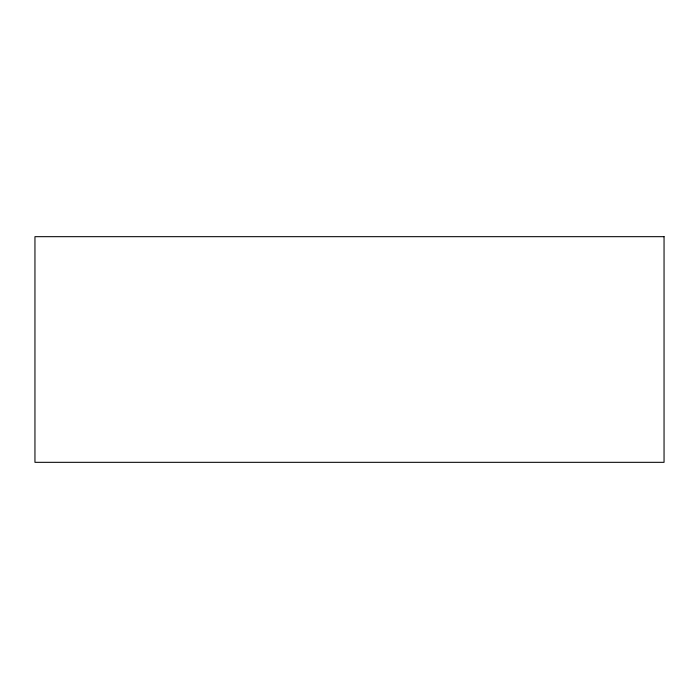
<?xml version="1.0" encoding="UTF-8"?>
<svg xmlns="http://www.w3.org/2000/svg" width="699" height="699" viewBox="0 0 699 699"><rect width="100%" height="100%" fill="white"/><g stroke="black" fill="none" stroke-linecap="round" stroke-linejoin="round"><path stroke-width="1.05" d="M664.05 236.673L34.95 236.673L34.95 462.327L664.05 462.327L664.05 236.673"/></g></svg>
